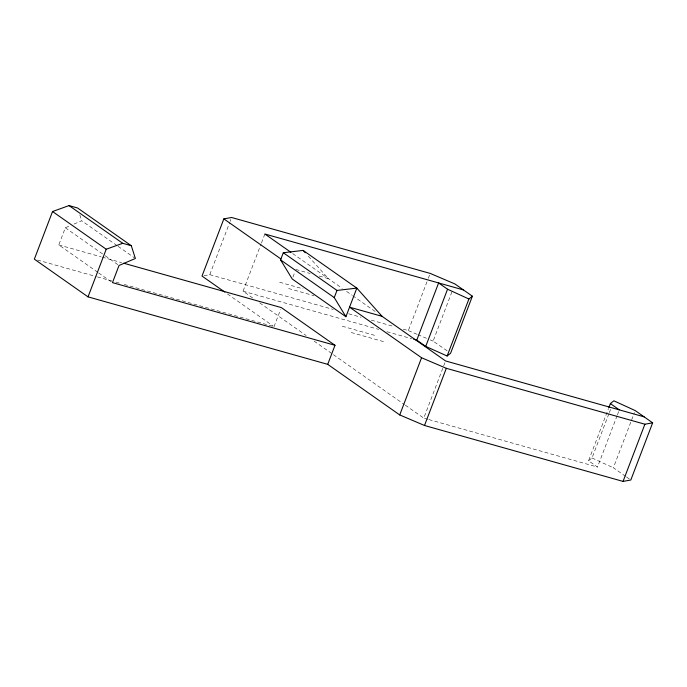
<?xml version="1.0" encoding="UTF-8"?>
<svg xmlns="http://www.w3.org/2000/svg" width="687" height="687" viewBox="0 0 687 687"><rect width="100%" height="100%" fill="white"/><g stroke="black" fill="none" stroke-linecap="round" stroke-linejoin="round"><path stroke-width="0.52" stroke-dasharray="3.44 2.58" d="M97.752 272.292L58.79 244.924L65.342 227.775L70.151 225.714M203.953 275.719L209.775 274.671L229.733 222.425M230.111 221.437L230.858 219.462M252.687 297.969L243.035 291.194L261.112 243.868M261.481 242.889L264.873 234.009M274.036 326.651L280.588 309.493M292.963 277.093L294.775 272.327M403.192 329.142L408.336 330.593L427.915 279.326M428.293 278.338L429.796 274.396M447.108 350.808L433.102 341.138L452.295 290.859M427.872 419.285L423.759 418.125L443.33 366.867M443.708 365.879L445.588 360.95M617.072 415.79L597.492 467.057L588.553 460.771L608.502 408.516M588.553 460.771L592.014 457.98L608.957 413.617M609.326 412.629L610.837 408.688M617.45 414.802L619.331 409.873M625.582 476.34L613.371 467.761L634.453 412.552M73.998 224.065L81.693 220.767L117.194 245.706M295.874 269.467L310.095 273.478M319.249 276.054L328.395 278.63L308.059 255.899M279.643 282.245L303.019 288.832M288.592 288.531L314.002 295.685M209.775 274.671L333.238 309.442M348.67 313.787L361.01 317.265M371.298 320.159L393.934 326.531M243.035 291.194L378.743 329.408M386.961 331.727L411.633 338.674M58.79 244.924L101.032 256.826M102.054 257.11L121.633 262.623M342.272 326.231L374.793 335.393M351.22 332.517L383.741 341.679M37.45 260.03L96.335 276.612M97.374 276.904L111.835 280.974M115.966 282.142L120.096 283.302M124.235 284.47L273.005 326.359M428.894 419.577L597.492 467.057M408.336 330.593L416.906 334.243M417.859 334.646L426.429 338.296M430.242 339.919L433.102 341.138M592.014 457.98L613.371 467.761M626.45 476.95L630.812 480.015M292.714 253.572L342.246 288.36M346.574 291.4L351.77 295.049M352.637 295.659L376.012 312.078M259.703 302.898L306.204 335.557M314.096 341.104L332.517 354.045M333.401 354.664L404.454 404.574M405.33 405.193L423.759 418.125M227.483 293.959L273.16 326.033M118.061 246.307L134.506 257.865M65.342 227.775L104.304 255.143M105.163 255.744L119.023 265.474M98.619 272.902L111.603 282.022M79.821 214.885L81.693 220.767"/><path stroke-width="1.03" d="M327.716 364.35L334.99 345.295L112.47 282.632L119.023 265.474L135.373 258.475L131.303 245.714L77.622 208.015L69.044 205.593L52.538 211.527L34.35 259.154L88.03 296.861L327.716 364.35L399.731 414.939L424.497 425.485L623.049 481.407L630.812 480.015L652.65 422.831L635.2 410.577L613.852 400.804L610.382 403.587L608.88 407.537M88.03 296.861L106.219 249.235L122.724 243.301L131.303 245.714M413.694 339.249L416.777 340.117L425.725 346.403L447.143 356.012L450.603 353.221L472.381 296.209L454.931 283.954L430.174 273.409L231.613 217.496L223.85 218.887L202.012 276.062L224.855 292.104M283.302 252.739L336.982 290.438L356.828 288.111L345.913 316.707L292.233 278.999L280.571 259.884L283.302 252.739L303.147 250.412L356.828 288.111L382.075 316.329L349.546 307.175L421.569 357.755L446.327 368.309L644.887 424.223L652.65 422.831M345.913 316.707L334.251 297.591L336.982 290.438M416.777 340.117L438.615 282.941L447.555 289.218L468.912 299L472.381 296.209M425.725 346.403L447.555 289.218M399.731 414.939L421.569 357.755M447.143 356.012L468.912 299M424.497 425.485L446.327 368.309M623.049 481.407L644.887 424.223M463.433 289.931L264.873 234.009L290.979 252.352M123.694 263.207L281.309 307.587L334.99 345.295M644.148 416.863L445.588 360.95L380.34 315.118M610.382 403.587L619.331 409.873M223.85 218.887L280.94 258.982M280.571 259.884L334.251 297.591M69.044 205.593L122.724 243.301M52.538 211.527L106.219 249.235M303.147 250.412L305.251 252.764"/></g></svg>
